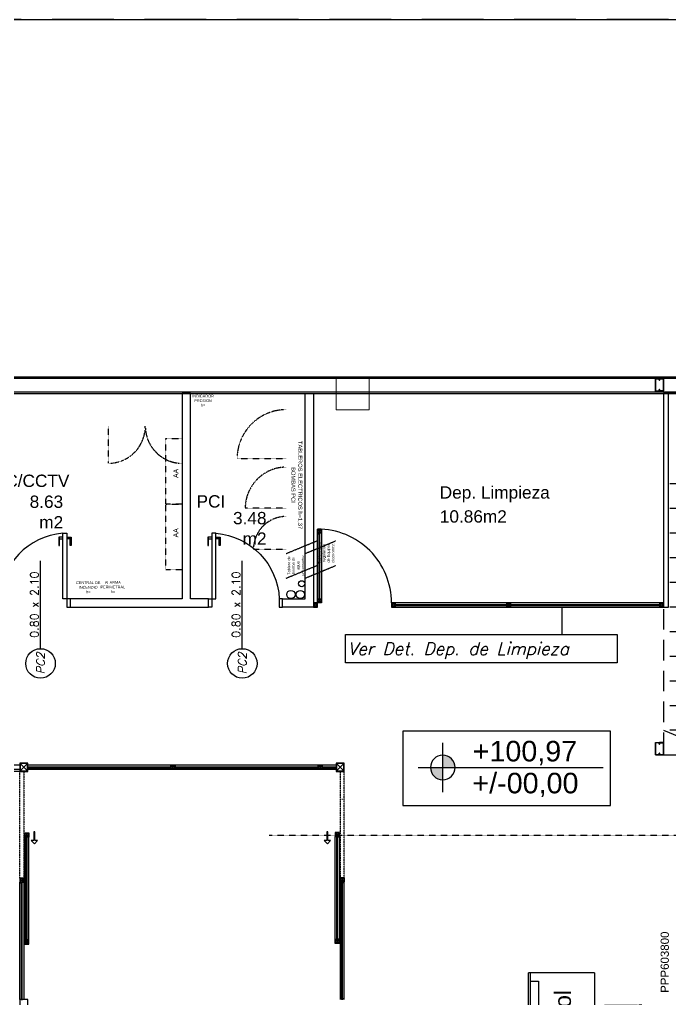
# Model space of a CAD drawing. Header units: millimetres. Extents: x 2698011 to 2856548, y 1019778 to 1210064.
# Drawn here: x 2751756 to 2759676, y 1165436 to 1177361 of the extents above; entities that cross this region are included whole.
import ezdxf
from ezdxf.enums import TextEntityAlignment as Align

# ---------------------------------------------------------------- set-up
doc = ezdxf.new("R2010")
doc.units = ezdxf.units.MM
doc.set_wipeout_variables(frame=1)
for name, pattern in [('CONTINUA', [0]), ('DASHED2', [9.525, 6.35, -3.175]), ('HIDDEN', [0.375, 0.25, -0.125]), ('HIDDEN2', [4.7625, 3.175, -1.5875])]:
    doc.linetypes.add(name, pattern=pattern)
for name, color, linetype in [('.cota', 9, 'Continuous'), ('.REVOQUE', 9, 'Continuous'), ('1- MUROS', 9, 'Continuous'), ('A-Aberturas', 9, 'Continuous'), ('ABERTURA', 9, 'CONTINUA'), ('AREA', 9, 'Continuous'), ('Arq. Durlock', 9, 'Continuous'), ('Arq. Escalera', 9, 'Continuous'), ('Arq. Mamparas metálicas', 9, 'Continuous'), ('Arq. Mob. Móvil', 9, 'Continuous'), ('Arq. Niveles', 9, 'Continuous'), ('COSTAN-CAM-LAT NUM', 6, 'Continuous'), ('cotas', 9, 'Continuous'), ('EQUIPO_MADERA', 9, 'Continuous'), ('GRADIL', 9, 'Continuous'), ('LOTES', 9, 'Continuous'), ('M-Mampara', 9, 'CONTINUA'), ('MAMP CHAPA 0.06', 9, 'Continuous'), ('Mampostería', 9, 'Continuous'), ('MOVILIARIO MOVIL', 9, 'Continuous'), ('nombre de locales', 9, 'Continuous'), ('nombre de locales-m2', 9, 'Continuous'), ('nomenclatura de aberturas', 9, 'Continuous'), ('piso', 9, 'Continuous'), ('Referencia', 9, 'HIDDEN'), ('RIELERA', 9, 'DASHED2'), ('TEXTO areas', 9, 'Continuous'), ('Textos', 9, 'Continuous')]:
    doc.layers.add(name, color=color, linetype=linetype)
doc.layers.add('PILAR_REF', color=9, linetype='Continuous', lineweight=0)
doc.layers.get('MOVILIARIO MOVIL').off()
doc.styles.add('_ROMANS', font='ROMANS.SHX')
doc.styles.add('_Romans Obl', font='ROMANS.SHX', dxfattribs={"oblique": 15})
doc.styles.add('arial', font='arial.ttf')
doc.styles.add('costan', font='arial.ttf')
doc.styles.add('Estilo1', font='simplex.shx', dxfattribs={"height": 0.15})
doc.styles.get("Standard").update_dxf_attribs({"font": 'arial.ttf'})

# ---------------------------------------------------------------- blocks, each defined once
blk = doc.blocks.new('A$C1FB93DB3')
at = {"layer": 'LOTES', "linetype": 'HIDDEN', "ltscale": 3}
blk.add_line((-9.024, -10.843), (-18.15, -104.575), dxfattribs=at)
at = {"layer": 'LOTES', "ltscale": 3}
blk.add_line((-5.115, -15.585), (-13.398, -100.667), dxfattribs=at)
blk = doc.blocks.new('escalera')
at = {"layer": 'Arq. Escalera', "linetype": 'HIDDEN'}
for p, q in [((7.147, 4.829), (8.597, 4.829)), ((8.597, 4.829), (10.047, 4.829)), ((7.147, 4.529), (8.597, 4.529)), ((8.597, 4.529), (10.047, 4.529)), ((7.147, 4.229), (8.597, 4.229)), ((8.597, 4.229), (10.047, 4.229)), ((7.147, 3.929), (8.597, 3.929)), ((8.597, 3.929), (10.047, 3.929)), ((7.147, 3.629), (8.597, 3.629)), ((8.597, 3.629), (10.047, 3.629)), ((7.147, 3.329), (8.597, 3.329)), ((8.597, 3.329), (10.047, 3.329)), ((7.147, 3.029), (8.597, 3.029)), ((8.597, 3.029), (10.047, 3.029)), ((8.597, 2.729), (10.047, 2.729)), ((8.597, 2.429), (10.047, 2.429)), ((8.597, 2.129), (10.047, 2.129)), ((8.597, 1.829), (10.047, 1.829))]:
    blk.add_line(p, q, dxfattribs=at)
at = {"layer": 'Arq. Escalera'}
for p, q in [((7.147, 2.729), (8.597, 2.729)), ((7.147, 2.429), (8.597, 2.429)), ((7.147, 2.129), (8.597, 2.129)), ((7.147, 1.829), (8.597, 1.829))]:
    blk.add_line(p, q, dxfattribs=at)
at = {"layer": 'Arq. Escalera', "linetype": 'HIDDEN'}
for points in [[(7.147, 2.729), (7.147, 5.929), (10.047, 5.929), (10.047, 1.529)], [(8.597, 2.729), (8.597, 4.829)], [(10.047, 1.529), (8.597, 1.529)]]:
    blk.add_lwpolyline(points, dxfattribs=at)
at = {"layer": 'Arq. Escalera'}
for points in [[(7.147, 1.529), (7.147, 1.529), (7.147, 2.729)], [(8.597, 1.529), (8.597, 2.729)], [(8.597, 1.529), (7.147, 1.529)]]:
    blk.add_lwpolyline(points, dxfattribs=at)
blk.add_circle((7.872, 1.529), 0.0622, dxfattribs=at)
at = {"linetype": 'HIDDEN'}
blk.add_wipeout([(8.697, 1.529), (8.647, 1.529), (8.647, 4.879), (8.547, 4.879), (8.547, 1.529), (8.497, 1.529), (8.497, 4.929), (8.697, 4.929)], dxfattribs=at).translate(0, 0, 0).dxf.layer = 'Arq. Escalera'
at = {"layer": 'Arq. Escalera', "linetype": 'HIDDEN'}
blk.add_line((8.597, 5.929), (8.597, 1.529), dxfattribs=at)
at = {"layer": 'Arq. Escalera'}
for points in [[(7.872, 1.529), (7.872, 5.329), (9.322, 5.329), (9.322, 1.529)], [(10.047, 1.829), (9.322, 1.529), (8.647, 1.829)]]:
    blk.add_lwpolyline(points, dxfattribs=at)
blk = doc.blocks.new('ESCRITORIO')
at = {"layer": 'EQUIPO_MADERA'}
for p, q in [((0, -0.037), (0, 0)), ((0, 0), (0.5, 0)), ((0.5, 0), (0.5, -0.037)), ((0.5, -0.037), (0, -0.037)), ((0.5, -0.052), (0, -0.052)), ((0, -0.052), (0, -0.454)), ((0.5, -0.454), (0.5, -0.052)), ((0.5, -0.052), (0.5, -0.052)), ((0, -0.454), (0.008, -0.457)), ((0.008, -0.457), (0.016, -0.46)), ((0.016, -0.46), (0.024, -0.462)), ((0.024, -0.462), (0.031, -0.465)), ((0.031, -0.465), (0.039, -0.467)), ((0.039, -0.467), (0.047, -0.47)), ((0.047, -0.47), (0.055, -0.472)), ((0.055, -0.472), (0.063, -0.474)), ((0.063, -0.474), (0.07, -0.476)), ((0.07, -0.476), (0.078, -0.478)), ((0.422, -0.478), (0.43, -0.476)), ((0.43, -0.476), (0.438, -0.474)), ((0.438, -0.474), (0.445, -0.472)), ((0.445, -0.472), (0.453, -0.47)), ((0.453, -0.47), (0.461, -0.467)), ((0.461, -0.467), (0.469, -0.465)), ((0.469, -0.465), (0.477, -0.462)), ((0.477, -0.462), (0.484, -0.46)), ((0.484, -0.46), (0.492, -0.457)), ((0.492, -0.457), (0.5, -0.454)), ((0.893, -0.579), (-0.407, -0.579)), ((-0.407, -0.579), (-0.407, -1.38)), ((0.078, -0.478), (0.086, -0.48)), ((0.086, -0.48), (0.094, -0.482)), ((0.094, -0.482), (0.102, -0.484)), ((0.102, -0.484), (0.109, -0.485)), ((0.109, -0.485), (0.117, -0.487)), ((0.117, -0.487), (0.125, -0.488)), ((0.125, -0.488), (0.133, -0.49)), ((0.133, -0.49), (0.141, -0.491)), ((0.141, -0.491), (0.149, -0.492)), ((0.149, -0.492), (0.156, -0.493)), ((0.156, -0.493), (0.164, -0.494)), ((0.164, -0.494), (0.172, -0.495)), ((0.172, -0.495), (0.18, -0.496)), ((0.18, -0.496), (0.188, -0.497)), ((0.188, -0.497), (0.195, -0.498)), ((0.195, -0.498), (0.203, -0.498)), ((0.203, -0.498), (0.211, -0.499)), ((0.211, -0.499), (0.219, -0.499)), ((0.219, -0.499), (0.227, -0.499)), ((0.227, -0.499), (0.234, -0.5)), ((0.234, -0.5), (0.242, -0.5)), ((0.242, -0.5), (0.25, -0.5)), ((0.25, -0.5), (0.258, -0.5)), ((0.258, -0.5), (0.266, -0.5)), ((0.266, -0.5), (0.274, -0.499)), ((0.274, -0.499), (0.281, -0.499)), ((0.281, -0.499), (0.289, -0.499)), ((0.289, -0.499), (0.297, -0.498)), ((0.297, -0.498), (0.305, -0.498)), ((0.305, -0.498), (0.313, -0.497)), ((0.313, -0.497), (0.32, -0.496)), ((0.32, -0.496), (0.328, -0.495)), ((0.328, -0.495), (0.336, -0.494)), ((0.336, -0.494), (0.344, -0.493)), ((0.344, -0.493), (0.352, -0.492)), ((0.352, -0.492), (0.359, -0.491)), ((0.359, -0.491), (0.367, -0.49)), ((0.367, -0.49), (0.375, -0.488)), ((0.375, -0.488), (0.383, -0.487)), ((0.383, -0.487), (0.391, -0.485)), ((0.391, -0.485), (0.399, -0.484)), ((0.399, -0.484), (0.406, -0.482)), ((0.406, -0.482), (0.414, -0.48)), ((0.414, -0.48), (0.422, -0.478)), ((0.893, -0.579), (0.893, -1.38)), ((0.793, -1.26), (-0.307, -1.26)), ((-0.307, -1.26), (-0.307, -1.36)), ((0.893, -1.36), (-0.407, -1.36)), ((-0.407, -1.36), (-0.407, -1.38)), ((-0.407, -1.38), (0.593, -1.38)), ((-0.407, -1.38), (0.893, -1.38)), ((-0.307, -1.36), (0.493, -1.36))]:
    blk.add_line(p, q, dxfattribs=at)
at = {"layer": 'EQUIPO_MADERA', "linetype": 'Continuous'}
blk.add_line((0.793, -1.36), (0.793, -1.26), dxfattribs=at)
blk = doc.blocks.new('A$C41334740')
at = {"linetype": 'ByBlock'}
for points, elevation in [([(0.01, 0.8), (0.05, 0.8), (0.05, 0.9), (0.05, 0.9), (0.05, 0.9), (0.01, 0.9)], 41.594), ([(0.91, 0.8), (0.87, 0.8), (0.87, 0.9), (0.87, 0.9), (0.87, 0.9), (0.91, 0.9)], 41.595), ([(0.05, 0.05), (0, 0.05), (0, 0.15), (0.01, 0.15), (0.01, 0.05)], 41.594), ([(0.1, 0.05), (0.15, 0.05), (0.15, 0.15), (0.14, 0.15), (0.14, 0.05)], 41.594), ([(0.01, 0.07), (0.05, 0.07)], 41.594), ([(0.14, 0.07), (0.1, 0.07)], 41.594)]:
    blk.add_lwpolyline(points, dxfattribs=dict(at, elevation=elevation))
at = {"linetype": 'ByBlock', "elevation": 41.594}
blk.add_lwpolyline([(0.05, 0), (0.05, 0.8), (0.1, 0.8), (0.1, 0)], close=True, dxfattribs=at)
at = {"linetype": 'ByBlock'}
blk.add_arc((0.033, 0.837, 41.595), 0.838, 274.6154, 357.4628, dxfattribs=at)
blk = doc.blocks.new('cot abert izq')
blk.add_line((0.359, 0), (2.501, 0))
blk.add_circle((0, 0), 0.359)
at = {"style": '_ROMANS'}
for tag, p in [('DIM', (1.43, 0.05)), ('ANT', (1.43, -0.25))]:
    blk.add_attdef(tag, text='', height=0.2, rotation=360, dxfattribs=at).set_placement(p, align=Align.CENTER)
at = {"style": '_Romans Obl', "oblique": 15}
blk.add_attdef('ABERTURA', text='', height=0.2, rotation=360, dxfattribs=at).set_placement((0, 0), align=Align.MIDDLE_CENTER)
blk = doc.blocks.new('NIVELLL')
at = {"layer": 'Arq. Niveles', "ltscale": 0.3}
h = blk.add_hatch(color=256, dxfattribs=at)
h.paths.add_polyline_path([(-1112.3983, -99.2756), (-1112.2983, -99.2756), (-1112.2983, -99.1756, 0.414214)])
h.paths.add_polyline_path([(-1112.1983, -99.2756), (-1112.2983, -99.2756), (-1112.2983, -99.3756, 0.414214)])
for p, q in [((-1112.2983, -99.0756), (-1112.2983, -99.4756)), ((-1112.4983, -99.2756), (-1110.9983, -99.2756))]:
    blk.add_line(p, q, dxfattribs=at)
blk.add_circle((-1112.2983, -99.2756), 0.1, dxfattribs=at)

msp = doc.modelspace()

# ---------------------------------------------------------------- hatches: boundary and pattern name
at = {"layer": 'cotas'}
h = msp.add_hatch(dxfattribs=at)
h.set_pattern_fill('_USER', color=256, scale=15, angle=232.7408738, style=0, pattern_type=0)
h.set_pattern_definition([(179.99887, (2751840.481, 1164620.103), (-0.000295, -15), [])])
h.paths.add_polyline_path([(2751837.521, 1168413.738), (2751847.524, 1168413.738)])
h.paths.add_polyline_path([(2751847.573, 1166162.269), (2751837.573, 1166162.268), (2751837.543, 1167417.268), (2751847.545, 1167417.269)])
h.paths.add_polyline_path([(2751847.567, 1166467.269), (2751837.565, 1166467.268)])
h.paths.add_polyline_path([(2751837.543, 1167432.267), (2751842.544, 1167437.269), (2751837.543, 1167442.27), (2751837.543, 1167442.424), (2751842.698, 1167437.269), (2751837.543, 1167432.113)])
h = msp.add_hatch(dxfattribs=at)
h.set_pattern_fill('_USER', color=256, scale=15, angle=232.7408738, style=0, pattern_type=0)
h.set_pattern_definition([(359.99887, (2755624.586, 1164614.162), (-0.000295, -15), [])])
h.paths.add_polyline_path([(2755627.57, 1168419.679), (2755617.568, 1168419.679)])
h.paths.add_polyline_path([(2755622.432, 1167443.209), (2755627.587, 1167438.054), (2755627.587, 1167448.365)])
h.paths.add_polyline_path([(2755617.586, 1167438.363), (2755622.432, 1167443.209), (2755617.586, 1167448.055)])
h.paths.add_polyline_path([(2755617.607, 1166168.209), (2755627.607, 1166168.21), (2755627.587, 1167423.21), (2755617.586, 1167423.209)])
h.paths.add_polyline_path([(2755617.601, 1166473.209), (2755627.604, 1166473.21)])
h = msp.add_hatch(dxfattribs=at)
h.set_pattern_fill('_USER', color=256, scale=15, angle=232.7408738, style=0, pattern_type=0)
h.set_pattern_definition([(359.99887, (2755684.575, 1164062.588), (-0.000295, -15), [])])
h.paths.add_polyline_path([(2755687.582, 1167868.107), (2755677.579, 1167868.107), (2755677.579, 1167873.107), (2755687.581, 1167873.107)])
h.paths.add_polyline_path([(2755687.589, 1167416.664), (2755677.587, 1167416.664), (2755677.587, 1167411.664), (2755687.589, 1167411.664)])
h.paths.add_polyline_path([(2755682.443, 1166891.638), (2755687.598, 1166886.482), (2755687.598, 1166896.793)])
h.paths.add_polyline_path([(2755677.597, 1166886.791), (2755682.443, 1166891.638), (2755677.597, 1166896.483)])
h.paths.add_polyline_path([(2755687.599, 1166871.638), (2755677.597, 1166871.637), (2755677.62, 1165438.41), (2755687.62, 1165438.41)])
h = msp.add_hatch(dxfattribs=at)
h.set_pattern_fill('_USER', color=256, scale=15, angle=232.7408738, style=0, pattern_type=0)
h.set_pattern_definition([(179.99887, (2751780.47, 1164068.531), (-0.000295, -15), [])])
h.paths.add_polyline_path([(2751777.551, 1166865.694), (2751787.554, 1166865.694), (2751787.554, 1166865.694), (2751777.551, 1166865.694)])
h.paths.add_polyline_path([(2751777.542, 1167410.721), (2751787.544, 1167410.721), (2751787.544, 1167405.721), (2751777.542, 1167405.721)])
h.paths.add_polyline_path([(2751782.709, 1166885.694), (2751777.554, 1166880.539), (2751777.553, 1166890.849)])
h.paths.add_polyline_path([(2751787.555, 1166880.848), (2751782.709, 1166885.694), (2751787.555, 1166890.54)])
h.paths.add_polyline_path([(2751777.554, 1166865.694), (2751787.555, 1166865.694), (2751787.588, 1165438.302), (2751777.588, 1165438.302)])
h = msp.add_hatch(dxfattribs=at)
h.set_pattern_fill('_USER', color=256, scale=15, angle=232.7408738, style=0, pattern_type=0)
h.set_pattern_definition([(179.99887, (2751840.39, 1161745.057), (-0.000295, -15), [])])
h.paths.add_polyline_path([(2751837.43, 1165538.746), (2751847.432, 1165538.746)])
h.paths.add_polyline_path([(2751847.482, 1163287.277), (2751837.482, 1163287.277), (2751837.452, 1164542.277), (2751847.453, 1164542.277)])
h.paths.add_polyline_path([(2751847.476, 1163592.277), (2751837.473, 1163592.277)])
h.paths.add_polyline_path([(2751837.452, 1164557.275), (2751842.453, 1164562.277), (2751837.452, 1164567.278), (2751837.452, 1164567.432), (2751842.607, 1164562.277), (2751837.452, 1164557.121)])
h = msp.add_hatch(dxfattribs=at)
h.set_pattern_fill('_USER', color=256, scale=15, angle=232.7408738, style=0, pattern_type=0)
h.set_pattern_definition([(359.99887, (2755624.495, 1161739.116), (-0.000295, -15), [])])
h.paths.add_polyline_path([(2755627.479, 1165544.687), (2755617.477, 1165544.687)])
h.paths.add_polyline_path([(2755622.341, 1164568.218), (2755627.496, 1164563.062), (2755627.496, 1164573.373)])
h.paths.add_polyline_path([(2755617.495, 1164563.371), (2755622.341, 1164568.218), (2755617.494, 1164573.064)])
h.paths.add_polyline_path([(2755617.516, 1163293.217), (2755627.516, 1163293.218), (2755627.496, 1164548.218), (2755617.495, 1164548.218)])
h.paths.add_polyline_path([(2755617.51, 1163598.218), (2755627.512, 1163598.218)])

# ---------------------------------------------------------------- linework, layer by layer
at = {"layer": '.cota'}
msp.add_lwpolyline([(2758354.115, 1170210.806), (2758354.114, 1169878.142)], dxfattribs=at)
msp.add_lwpolyline([(2755721.698, 1169878.142), (2759027.516, 1169878.142), (2759027.516, 1169532.762), (2755721.698, 1169532.762)], close=True, dxfattribs=at)
at = {"layer": '.REVOQUE'}
msp.add_lwpolyline([(2741975.849, 1172810.659), (2762493.242, 1172810.676), (2762493.082, 1173010.339), (2741825.849, 1173010.659), (2741825.849, 1170210.659), (2741975.849, 1170210.659)], close=True, dxfattribs=at)
at = {"layer": '1- MUROS'}
for points in [[(2754056.008, 1170210.659), (2754056.008, 1170310.659), (2753836.006, 1170310.659), (2753836.004, 1172810.669), (2753736.004, 1172810.669), (2753736.006, 1170310.659), (2752372.903, 1170310.659), (2752372.903, 1170210.659), (2754056.008, 1170210.659)], [(2755332.085, 1172810.659), (2755331.956, 1170210.806), (2754956.003, 1170210.677), (2754955.995, 1170310.677), (2755232.085, 1170310.792), (2755232.085, 1172810.659), (2755332.085, 1172810.659)]]:
    msp.add_lwpolyline(points, dxfattribs=at)
at = {"layer": 'ABERTURA', "linetype": 'ByBlock'}
for p, q in [((2751822.544, 1167457.268), (2751862.545, 1167417.269)), ((2751822.545, 1167417.268), (2751862.544, 1167457.269)), ((2755642.586, 1167423.21), (2755602.585, 1167463.209)), ((2755642.585, 1167463.21), (2755602.586, 1167423.209)), ((2751762.708, 1166905.694), (2751802.709, 1166865.695)), ((2751762.709, 1166865.694), (2751802.708, 1166905.695)), ((2755702.443, 1166911.638), (2755662.443, 1166871.637)), ((2755702.443, 1166871.638), (2755662.443, 1166911.637)), ((2751822.57, 1166154.768), (2751862.57, 1166114.769)), ((2751822.571, 1166114.768), (2751862.57, 1166154.769)), ((2755642.612, 1166120.71), (2755602.611, 1166160.709)), ((2755642.611, 1166160.71), (2755602.612, 1166120.709))]:
    msp.add_line(p, q, dxfattribs=at)
for points in [[(2751822.545, 1167417.268), (2751822.544, 1167457.268), (2751862.544, 1167457.269), (2751862.545, 1167417.269)], [(2755642.586, 1167423.21), (2755642.585, 1167463.21), (2755602.585, 1167463.209), (2755602.586, 1167423.209)], [(2751822.57, 1166154.768), (2751822.571, 1166114.768), (2751862.571, 1166114.769), (2751862.57, 1166154.769)], [(2755642.611, 1166160.71), (2755642.612, 1166120.71), (2755602.612, 1166120.709), (2755602.611, 1166160.709)]]:
    msp.add_lwpolyline(points, close=True, dxfattribs=at)
at = {"layer": 'Arq. Durlock'}
msp.add_line((2753836.006, 1170310.772), (2753836.004, 1172810.632), dxfattribs=at)
at = {"layer": 'Arq. Mamparas metálicas', "linetype": 'ByBlock'}
for p, q in [((2755387.084, 1171115.806), (2755427.084, 1171155.806)), ((2755387.084, 1171155.806), (2755427.084, 1171115.806)), ((2755376.8, 1170215.806), (2755336.8, 1170255.806)), ((2755376.799, 1170255.806), (2755336.8, 1170215.806)), ((2755387.112, 1170265.806), (2755427.112, 1170305.806)), ((2755387.112, 1170305.806), (2755427.112, 1170265.806)), ((2756326.8, 1170215.778), (2756286.8, 1170255.778)), ((2756326.799, 1170255.778), (2756286.8, 1170215.778)), ((2757727.837, 1170215.806), (2757687.837, 1170255.806)), ((2757727.837, 1170255.806), (2757687.837, 1170215.806)), ((2751852.588, 1168305.766), (2751762.586, 1168215.768)), ((2751852.586, 1168215.766), (2751762.588, 1168305.769)), ((2753642.755, 1168280.731), (2753602.754, 1168240.731)), ((2753642.754, 1168240.731), (2753602.755, 1168280.731)), ((2755432.921, 1168280.696), (2755392.92, 1168240.697)), ((2755432.92, 1168240.696), (2755392.921, 1168280.697)), ((2755702.588, 1168305.66), (2755612.586, 1168215.662)), ((2755702.586, 1168215.66), (2755612.588, 1168305.662)), ((2753650.254, 1168255.731), (2755385.42, 1168255.845)), ((2753650.255, 1168265.589), (2755385.42, 1168265.54))]:
    msp.add_line(p, q, dxfattribs=at)
at = {"layer": 'Arq. Mamparas metálicas'}
for p, q in [((2755381.957, 1170310.806), (2755381.985, 1171110.806)), ((2755401.95, 1170325.807), (2755401.992, 1171108.306)), ((2755411.95, 1170313.307), (2755411.984, 1171108.306)), ((2755431.988, 1171110.806), (2755431.957, 1170310.806)), ((2757682.993, 1170260.806), (2756331.956, 1170260.778)), ((2756331.956, 1170210.778), (2757682.993, 1170210.804)), ((2756334.456, 1170240.771), (2757680.493, 1170240.776)), ((2756346.956, 1170230.77), (2757680.493, 1170230.81)), ((2755607.588, 1168285.662), (2751857.587, 1168285.765)), ((2755607.587, 1168235.662), (2751857.586, 1168235.765)), ((2751860.087, 1168265.769), (2753595.254, 1168265.735)), ((2751860.087, 1168255.769), (2753595.254, 1168255.886)), ((2755440.421, 1168265.696), (2755605.087, 1168265.662)), ((2755440.421, 1168255.696), (2755592.587, 1168255.662)), ((2751837.57, 1166174.768), (2751837.545, 1167409.769)), ((2751847.57, 1166162.269), (2751847.545, 1167409.769)), ((2755617.61, 1166168.209), (2755617.586, 1167415.709)), ((2755627.61, 1166180.709), (2755627.586, 1167415.71)), ((2751757.567, 1165435.801), (2751757.556, 1166860.694)), ((2751757.863, 1166910.694), (2751807.554, 1166910.695)), ((2751787.561, 1165438.303), (2751787.552, 1166858.194)), ((2751807.557, 1166860.695), (2751807.566, 1165435.802)), ((2755707.288, 1166916.638), (2755657.596, 1166916.637)), ((2755657.596, 1166866.637), (2755657.605, 1165435.909)), ((2755677.611, 1165438.411), (2755677.6, 1166864.137)), ((2755687.611, 1165438.411), (2755687.601, 1166851.638)), ((2755707.605, 1165435.91), (2755707.597, 1166866.638)), ((2751777.561, 1165438.303), (2751777.553, 1166845.694))]:
    msp.add_line(p, q, dxfattribs=at)
for points in [[(2755381.927, 1171110.806), (2755381.927, 1171160.806), (2755431.927, 1171160.806), (2755431.927, 1171110.806)], [(2755387.084, 1171115.806), (2755387.084, 1171155.806), (2755427.084, 1171155.806), (2755427.084, 1171115.806)], [(2755387.084, 1171115.806), (2755387.084, 1171155.806), (2755427.084, 1171155.806), (2755427.084, 1171115.806)], [(2755381.956, 1170260.806), (2755381.956, 1170310.806), (2755431.956, 1170310.806), (2755431.956, 1170260.806)], [(2755381.956, 1170210.806), (2755381.956, 1170260.806), (2755331.956, 1170260.806), (2755331.956, 1170210.806)], [(2755376.799, 1170215.806), (2755376.799, 1170255.806), (2755336.799, 1170255.806), (2755336.799, 1170215.806)], [(2755376.8, 1170215.806), (2755376.8, 1170255.806), (2755336.8, 1170255.806), (2755336.8, 1170215.806)], [(2755387.112, 1170265.806), (2755387.112, 1170305.806), (2755427.112, 1170305.806), (2755427.112, 1170265.806)], [(2755387.112, 1170265.806), (2755387.112, 1170305.806), (2755427.112, 1170305.806), (2755427.112, 1170265.806)], [(2756331.956, 1170210.778), (2756331.956, 1170260.778), (2756281.956, 1170260.778), (2756281.956, 1170210.778)], [(2756326.799, 1170215.778), (2756326.799, 1170255.778), (2756286.799, 1170255.778), (2756286.799, 1170215.778)], [(2756326.8, 1170215.778), (2756326.8, 1170255.778), (2756286.8, 1170255.778), (2756286.8, 1170215.778)], [(2757732.993, 1170210.806), (2757732.993, 1170260.806), (2757682.993, 1170260.806), (2757682.993, 1170210.806)], [(2757727.837, 1170215.806), (2757727.837, 1170255.806), (2757687.837, 1170255.806), (2757687.837, 1170215.806)], [(2757727.837, 1170215.806), (2757727.837, 1170255.806), (2757687.837, 1170255.806), (2757687.837, 1170215.806)], [(2751857.586, 1168210.766), (2751857.588, 1168310.766), (2751757.588, 1168310.769), (2751757.586, 1168210.769)], [(2751852.586, 1168215.766), (2751852.588, 1168305.766), (2751762.588, 1168305.768), (2751762.586, 1168215.768)], [(2753647.754, 1168285.731), (2753647.753, 1168235.731), (2753597.753, 1168235.731), (2753597.754, 1168285.731)], [(2753647.755, 1168285.731), (2753647.754, 1168235.731), (2753597.754, 1168235.731), (2753597.755, 1168285.731)], [(2753642.754, 1168280.731), (2753642.754, 1168240.731), (2753602.754, 1168240.731), (2753602.754, 1168280.731)], [(2753642.755, 1168280.731), (2753642.754, 1168240.731), (2753602.754, 1168240.731), (2753602.755, 1168280.731)], [(2755437.921, 1168285.696), (2755437.92, 1168235.696), (2755387.92, 1168235.697), (2755387.921, 1168285.697)], [(2755437.921, 1168285.696), (2755437.92, 1168235.696), (2755387.92, 1168235.697), (2755387.921, 1168285.697)], [(2755432.921, 1168280.696), (2755432.92, 1168240.696), (2755392.92, 1168240.697), (2755392.921, 1168280.697)], [(2755432.921, 1168280.696), (2755432.92, 1168240.696), (2755392.92, 1168240.697), (2755392.921, 1168280.697)], [(2755707.586, 1168210.66), (2755707.588, 1168310.66), (2755607.588, 1168310.662), (2755607.586, 1168210.662)], [(2755702.586, 1168215.66), (2755702.588, 1168305.66), (2755612.588, 1168305.662), (2755612.586, 1168215.662)], [(2751817.545, 1167412.268), (2751817.544, 1167462.268), (2751867.544, 1167462.269), (2751867.545, 1167412.269)], [(2751817.545, 1167412.268), (2751817.544, 1167462.268), (2751867.544, 1167462.269), (2751867.545, 1167412.269)], [(2751822.545, 1167417.268), (2751822.544, 1167457.268), (2751862.544, 1167457.269), (2751862.545, 1167417.269)], [(2755647.586, 1167418.21), (2755647.585, 1167468.21), (2755597.585, 1167468.209), (2755597.586, 1167418.209)], [(2755647.586, 1167418.21), (2755647.585, 1167468.21), (2755597.585, 1167468.209), (2755597.586, 1167418.209)], [(2755642.586, 1167423.21), (2755642.585, 1167463.21), (2755602.585, 1167463.209), (2755602.586, 1167423.209)], [(2751757.552, 1166910.694), (2751757.553, 1166860.694), (2751807.553, 1166860.695), (2751807.552, 1166910.695)], [(2751762.708, 1166905.694), (2751762.709, 1166865.694), (2751802.709, 1166865.695), (2751802.708, 1166905.695)], [(2751762.709, 1166905.694), (2751762.709, 1166865.694), (2751802.709, 1166865.695), (2751802.709, 1166905.695)], [(2755707.599, 1166916.638), (2755707.6, 1166866.638), (2755657.6, 1166866.637), (2755657.599, 1166916.637)], [(2755702.442, 1166911.638), (2755702.443, 1166871.638), (2755662.443, 1166871.637), (2755662.442, 1166911.637)], [(2755702.443, 1166911.638), (2755702.443, 1166871.638), (2755662.443, 1166871.637), (2755662.443, 1166911.637)], [(2751817.57, 1166159.768), (2751817.571, 1166109.768), (2751867.571, 1166109.769), (2751867.57, 1166159.769)], [(2751817.57, 1166159.768), (2751817.57, 1166109.768), (2751867.57, 1166109.769), (2751867.57, 1166159.769)], [(2751822.57, 1166154.768), (2751822.57, 1166114.768), (2751862.57, 1166114.769), (2751862.57, 1166154.769)], [(2755647.611, 1166165.71), (2755647.612, 1166115.71), (2755597.612, 1166115.709), (2755597.611, 1166165.709)], [(2755647.611, 1166165.71), (2755647.612, 1166115.71), (2755597.612, 1166115.709), (2755597.611, 1166165.709)], [(2755642.611, 1166160.71), (2755642.612, 1166120.71), (2755602.612, 1166120.709), (2755602.611, 1166160.709)], [(2751857.534, 1165335.873), (2751857.537, 1165435.873), (2751757.537, 1165435.876), (2751757.534, 1165335.876)]]:
    msp.add_lwpolyline(points, close=True, dxfattribs=at)
at = {"layer": 'Arq. Mamparas metálicas', "linetype": 'ByBlock'}
for points in [[(2755414.482, 1171110.806), (2755414.482, 1171108.306), (2755401.982, 1171108.306), (2755401.982, 1171095.806), (2755399.482, 1171095.807), (2755399.482, 1171110.807), (2755414.482, 1171110.806)], [(2755414.454, 1170310.807), (2755414.454, 1170313.307), (2755401.954, 1170313.307), (2755401.954, 1170325.807), (2755399.454, 1170325.807), (2755399.454, 1170310.807), (2755414.454, 1170310.807)], [(2756331.956, 1170243.275), (2756334.456, 1170243.275), (2756334.456, 1170230.775), (2756346.956, 1170230.775), (2756346.956, 1170228.275), (2756331.956, 1170228.275), (2756331.956, 1170243.275)], [(2757682.993, 1170243.275), (2757680.493, 1170243.275), (2757680.493, 1170230.775), (2757667.993, 1170230.775), (2757667.993, 1170228.275), (2757682.993, 1170228.275), (2757682.993, 1170243.275)], [(2757732.993, 1170243.303), (2757735.493, 1170243.303), (2757735.493, 1170230.803), (2757747.993, 1170230.803), (2757747.993, 1170228.303), (2757732.993, 1170228.303), (2757732.993, 1170243.303)], [(2753597.754, 1168268.232), (2753595.254, 1168268.232), (2753595.254, 1168255.732), (2753582.754, 1168255.732), (2753582.754, 1168253.232), (2753597.754, 1168253.231), (2753597.754, 1168268.232)], [(2753647.755, 1168268.231), (2753650.255, 1168268.231), (2753650.254, 1168255.731), (2753662.754, 1168255.73), (2753662.754, 1168253.23), (2753647.754, 1168253.23), (2753647.755, 1168268.231)], [(2755387.92, 1168268.197), (2755385.42, 1168268.197), (2755385.42, 1168255.697), (2755372.92, 1168255.697), (2755372.92, 1168253.197), (2755387.92, 1168253.197), (2755387.92, 1168268.197)], [(2755437.921, 1168268.196), (2755440.421, 1168268.196), (2755440.421, 1168255.696), (2755452.921, 1168255.695), (2755452.921, 1168253.195), (2755437.921, 1168253.196), (2755437.921, 1168268.196)], [(2755607.587, 1168268.162), (2755605.087, 1168268.162), (2755605.087, 1168255.662), (2755592.587, 1168255.662), (2755592.587, 1168253.162), (2755607.587, 1168253.162), (2755607.587, 1168268.162)]]:
    msp.add_lwpolyline(points, dxfattribs=at)
at = {"layer": 'Arq. Mamparas metálicas'}
for points in [[(2751857.587, 1168268.266), (2751860.087, 1168268.266), (2751860.087, 1168255.766), (2751872.587, 1168255.766), (2751872.587, 1168253.266), (2751857.587, 1168253.266), (2751857.587, 1168268.266)], [(2751850.045, 1167412.269), (2751850.045, 1167409.769), (2751837.545, 1167409.769), (2751837.545, 1167397.269), (2751835.045, 1167397.269), (2751835.045, 1167412.269), (2751850.045, 1167412.269)], [(2755615.086, 1167418.209), (2755615.086, 1167415.709), (2755627.586, 1167415.71), (2755627.586, 1167403.21), (2755630.086, 1167403.21), (2755630.086, 1167418.21), (2755615.086, 1167418.209)], [(2751790.05, 1166860.694), (2751790.05, 1166858.194), (2751777.55, 1166858.194), (2751777.55, 1166845.694), (2751775.05, 1166845.694), (2751775.049, 1166860.694), (2751790.05, 1166860.694)], [(2755675.103, 1166866.637), (2755675.103, 1166864.137), (2755687.603, 1166864.138), (2755687.603, 1166851.638), (2755690.104, 1166851.638), (2755690.103, 1166866.638), (2755675.103, 1166866.637)], [(2751850.07, 1166159.769), (2751850.07, 1166162.269), (2751837.57, 1166162.268), (2751837.569, 1166174.768), (2751835.069, 1166174.768), (2751835.069, 1166159.768), (2751850.07, 1166159.769)], [(2755615.111, 1166165.709), (2755615.11, 1166168.209), (2755627.61, 1166168.209), (2755627.61, 1166180.709), (2755630.111, 1166180.71), (2755630.111, 1166165.71), (2755615.111, 1166165.709)], [(2751790.059, 1165435.802), (2751790.059, 1165438.302), (2751777.559, 1165438.302), (2751777.559, 1165450.802), (2751775.059, 1165450.801), (2751775.059, 1165435.801), (2751790.059, 1165435.802)], [(2755675.113, 1165435.91), (2755675.113, 1165438.41), (2755687.613, 1165438.41), (2755687.612, 1165450.91), (2755690.113, 1165450.91), (2755690.113, 1165435.91), (2755675.113, 1165435.91)]]:
    msp.add_lwpolyline(points, dxfattribs=at)
at = {"layer": 'Arq. Mamparas metálicas', "extrusion": (6.5252e-07, 9.11281e-08, 1), "elevation": -0.26}
msp.add_lwpolyline([(2751817.545, 1167412.268), (2751817.569, 1166159.768), (2751867.57, 1166159.769), (2751867.545, 1167412.269)], close=True, dxfattribs=at)
at = {"layer": 'Arq. Mamparas metálicas', "extrusion": (-6.52523e-07, 9.11025e-08, 1), "elevation": 0.686}
msp.add_lwpolyline([(2755647.586, 1167418.21), (2755647.611, 1166165.71), (2755597.611, 1166165.709), (2755597.586, 1167418.209)], close=True, dxfattribs=at)
at = {"layer": 'Arq. Mamparas metálicas'}
msp.add_arc((2755381.956, 1170260.806), 900, 359.9981992, 90.0018008, dxfattribs=at)
at = {"layer": 'Arq. Mob. Móvil', "linetype": 'DASHED2', "ltscale": 0.02}
msp.add_line((2755607.587, 1168235.66), (2751857.589, 1168235.765), dxfattribs=at)
at = {"layer": 'Arq. Mob. Móvil'}
for centre, radius in [((2755189.831, 1170494.457, 0), 37.5), ((2755057.757, 1170364.113, 0), 50), ((2755172.767, 1170364.113, 0), 50)]:
    msp.add_circle(centre, radius, dxfattribs=at)
at = {"layer": 'Arq. Niveles', "ltscale": 0.3}
msp.add_lwpolyline([(2758946.435, 1168698.759), (2756420.89, 1168698.758), (2756420.89, 1167797.57), (2758946.435, 1167797.571)], close=True, dxfattribs=at)
at = {"layer": 'GRADIL'}
for p, q in [((2751757.588, 1168285.663), (2748453.135, 1168285.55)), ((2751757.588, 1168235.663), (2748453.135, 1168235.55))]:
    msp.add_line(p, q, dxfattribs=at)
at = {"layer": 'M-Mampara', "linetype": 'HIDDEN2'}
for p, q in [((2751757.555, 1166910.694), (2751757.529, 1168210.694)), ((2751807.527, 1168210.695), (2751807.552, 1166910.695)), ((2755657.573, 1168210.757), (2755657.598, 1166916.637)), ((2755707.596, 1166916.638), (2755707.571, 1168216.638))]:
    msp.add_line(p, q, dxfattribs=at)
at = {"layer": 'Mampostería'}
msp.add_lwpolyline([(2741955.849, 1172830.659), (2762493.146, 1172830.676), (2762493.018, 1172990.34), (2741845.849, 1172990.659), (2741845.849, 1170230.659), (2741955.849, 1170230.659)], close=True, dxfattribs=at)
at = {"layer": 'PILAR_REF'}
msp.add_lwpolyline([(2755610.67, 1173010.659), (2756010.672, 1173010.659), (2756010.672, 1172610.659), (2755610.67, 1172610.659)], close=True, dxfattribs=at)
at = {"layer": 'piso'}
msp.add_line((2751757.588, 1168210.69), (2742225.849, 1168210.69), dxfattribs=at)
at = {"layer": 'Referencia', "ltscale": 0.5}
for p, q in [((2752836.004, 1172410.813), (2752836.004, 1171960.813)), ((2753736.004, 1172313.211), (2753736.004, 1171863.211)), ((2755001.991, 1172013.208), (2754401.991, 1172013.208)), ((2755001.991, 1171413.208), (2754501.991, 1171413.208)), ((2755001.991, 1170913.208), (2754601.991, 1170913.208)), ((2755001.991, 1170863.208), (2755373.907, 1171017.205)), ((2755231.991, 1170863.208), (2755603.907, 1171017.205)), ((2755001.991, 1170563.208), (2755373.907, 1170717.205)), ((2755231.991, 1170563.208), (2755603.907, 1170717.205))]:
    msp.add_line(p, q, dxfattribs=at)
at = {"layer": 'Referencia', "ltscale": 0.5, "elevation": 0}
for points in [[(2753536.005, 1172261.99), (2753736.005, 1172261.99), (2753736.005, 1171461.99), (2753536.005, 1171461.99), (2753536.005, 1172261.99)], [(2753536.005, 1171461.99), (2753736.005, 1171461.99), (2753736.005, 1170661.99), (2753536.005, 1170661.99), (2753536.005, 1171461.99)]]:
    msp.add_lwpolyline(points, dxfattribs=at)
at = {"layer": 'Referencia', "ltscale": 0.5}
for centre, radius, start, end in [((2755001.991, 1172013.208), 600, 90, 180), ((2752836.004, 1172410.813), 450, 270, 0), ((2753736.004, 1172410.813), 450, 180, 270), ((2755001.991, 1171413.208), 500, 90, 180), ((2755001.991, 1170913.208), 400, 90, 180)]:
    msp.add_arc(centre, radius, start, end, dxfattribs=at)
at = {"layer": 'RIELERA', "linetype": 'HIDDEN', "ltscale": 0.5}
msp.add_lwpolyline([(2760198.842, 1167430.355), (2754793.158, 1167430.355)], dxfattribs=at)
at = {"layer": 'TEXTO areas'}
for points in [[(2751941.762, 1167473.313), (2751929.767, 1167473.313), (2751929.767, 1167368.776), (2751897.285, 1167368.776), (2751935.765, 1167330.297), (2751974.244, 1167368.776), (2751941.762, 1167368.776), (2751941.762, 1167473.313)], [(2755508.734, 1167473.389), (2755496.739, 1167473.389), (2755496.739, 1167368.852), (2755464.257, 1167368.852), (2755502.736, 1167330.373), (2755541.216, 1167368.852), (2755508.734, 1167368.852), (2755508.734, 1167473.389)]]:
    msp.add_lwpolyline(points, dxfattribs=at)

# ---------------------------------------------------------------- block references
at = {"xscale": 1000, "yscale": 1000, "zscale": 1000, "rotation": 275.5607761118083}
msp.add_blockref('A$C1FB93DB3', (2843317.747, 1169430.057), dxfattribs=at)
at = {"layer": 'A-Aberturas', "extrusion": (0, 0, -1)}
for p, xscale, yscale, zscale, rotation in [((-2752382.919, 1171110.659, 41594.39), -999.9999999999999, 1000, -999.9999999999999, 180.001140606998), ((-2754045.99, 1171110.659, 41594.39), 999.9999999999999, 999.9999999999999, -1000, 179.998859393002)]:
    msp.add_blockref('A$C41334740', p, dxfattribs=dict(at, xscale=xscale, yscale=yscale, zscale=zscale, rotation=rotation))
at = {"layer": 'Arq. Niveles', "xscale": -1499.999999999998, "yscale": 1499.999999999998, "zscale": 1499.999999999998, "rotation": 179.9999910984708}
msp.add_blockref('NIVELLL', (4425353.33, 1019344.394), dxfattribs=at)
at = {"layer": 'MOVILIARIO MOVIL', "linetype": 'ByBlock', "extrusion": (-6.52519e-07, -9.11305e-08, 1), "xscale": -1000, "yscale": 1000, "zscale": 1000, "rotation": 270.0013285940929}
msp.add_blockref('ESCRITORIO', (2759329.553, 1164866.22, 0.474), dxfattribs=at)
at = {"layer": 'nomenclatura de aberturas'}
ref = msp.add_blockref('cot abert izq', (2752011.275, 1169524.872), dxfattribs=dict(at, xscale=500.0000000000088, yscale=500.0000000000088, zscale=500.0000000000088, rotation=90.00001073071637))
ref.add_attrib('ABERTURA', 'PC2', dxfattribs={"layer": '0', "color": 2, "height": 100, "rotation": 90.0000107, "style": '_Romans Obl', "oblique": 15}).set_placement((2752011.275, 1169524.872, 0), align=Align.MIDDLE_CENTER)
ref.add_attrib('DIM', '0.80 x 2.10', dxfattribs={"layer": '0', "color": 2, "height": 100, "rotation": 90.0000107, "style": '_ROMANS'}).set_placement((2751986.275, 1170240, 0), align=Align.CENTER)
ref = msp.add_blockref('cot abert izq', (2754466.009, 1169524.872), dxfattribs=dict(at, xscale=500.0000000000088, yscale=500.0000000000088, zscale=500.0000000000088, rotation=90.00001073071637))
ref.add_attrib('ABERTURA', 'PC2', dxfattribs={"layer": '0', "color": 2, "height": 100, "rotation": 90.0000107, "style": '_Romans Obl', "oblique": 15}).set_placement((2754466.009, 1169524.872, 0), align=Align.MIDDLE_CENTER)
ref.add_attrib('DIM', '0.80 x 2.10', dxfattribs={"layer": '0', "color": 2, "height": 100, "rotation": 90.0000107, "style": '_ROMANS'}).set_placement((2754441.009, 1170240, 0), align=Align.CENTER)

# ---------------------------------------------------------------- texts
at = {"layer": '.cota', "style": '_Romans Obl', "oblique": 15}
msp.add_text('Ver Det. Dep. de Limpieza', height=151.33426, rotation=359.9999911, dxfattribs=at).set_placement((2755748.122, 1169628.267))
at = {"layer": 'Arq. Niveles', "char_height": 250, "width": 1800, "attachment_point": 3, "rotation": 0.0000089, "style": 'Estilo1'}
for s, insert in [('{\\fArial|b0|i0|c0|p34;+100,97}', (2758541.761, 1168582.163, -6651.597)), ('{\\fArial|b0|i0|c0|p34;+/-00,00}', (2758557.907, 1168193.731, -6651.597))]:
    msp.add_mtext(s, dxfattribs=dict(at, insert=insert))
at = {"layer": 'COSTAN-CAM-LAT NUM', "insert": (2759607.721, 1165888.515), "char_height": 100, "attachment_point": 5, "rotation": 89.9999873, "style": 'costan'}
msp.add_mtext('PPP603800', dxfattribs=at)
at = {"layer": 'nombre de locales'}
for s, p in [('TIC/CCTV', (2751396.147, 1171672.594)), ('Dep. Limpieza', (2756869.065, 1171530.985, 0)), ('PCI', (2753909.693, 1171422.252))]:
    msp.add_text(s, height=150, dxfattribs=at).set_placement(p)
at = {"layer": 'nombre de locales-m2', "char_height": 150, "attachment_point": 3}
for s, insert in [('8.63 m2', (2752286.691, 1171568.085)), ('10.86m2', (2757685.683, 1171388.755)), ('3.48 m2', (2754761.45, 1171368.602))]:
    msp.add_mtext_dynamic_manual_height_columns(s, width=3.02025, gutter_width=12.5, heights=[0], dxfattribs=dict(at, insert=insert))
at = {"layer": 'Textos', "char_height": 33.6, "style": 'arial'}
for s, insert, attachment_point in [('INDICADOR \\PPRESION\\Ph=', (2753988.658, 1172795.055, 0), 2), ('CENTRAL DE\\PINCENDIO\\Ph=', (2752590.821, 1170524.964, 0), 2), ('ALARMA \\PPERIMETRAL\\Ph=', (2752890.821, 1170381.677, 0), 8)]:
    msp.add_mtext(s, dxfattribs=dict(at, insert=insert, attachment_point=attachment_point))
at = {"layer": 'Textos', "style": 'arial'}
for s, insert, char_height, attachment_point, rotation in [('TABLEROS ELECTRICOS h=1,37\\PBOMBAS PCI', (2755062.342, 1171696.146, 42357.891), 50, 8, 270), ('AA', (2753687.948, 1171837.643, -27497.929), 60, 8, 90), ('AA', (2753687.948, 1171114.104, -27497.929), 60, 8, 90), ('Tablero para \\Pregulacion\\Pde Equipos \\Pelectromec.', (2755588.149, 1170869.857, 0.02), 33.6, 8, 90), ('Tablero de \\Pbomba de \\Pagua\\Pp/ consumo', (2755015.412, 1170715.859, 0), 33.6, 2, 90)]:
    msp.add_mtext(s, dxfattribs=dict(at, insert=insert, char_height=char_height, attachment_point=attachment_point, rotation=rotation))
at = {"layer": 'Textos', "insert": (2758265.822, 1165550.378, -41594.755), "char_height": 200, "attachment_point": 3, "rotation": 90.0013286, "style": 'arial'}
msp.add_mtext_dynamic_manual_height_columns('Control', width=0.8924, gutter_width=12.5, heights=[0], dxfattribs=at)

# ---------------------------------------------------------------- next in the draw order: block references
at = {"layer": 'AREA', "xscale": -1000, "yscale": 1000, "zscale": 1000}
msp.add_blockref('escalera', (2769640.035, 1166881.733), dxfattribs=at)

# ---------------------------------------------------------------- next in the draw order: linework, layer by layer
for points in [[(2759540.31, 1172860.385), (2759543.31, 1172860.385), (2759543.31, 1172840.385), (2759493.31, 1172840.385), (2759493.31, 1172990.385), (2759543.31, 1172990.385), (2759543.31, 1172970.385), (2759540.31, 1172970.385), (2759540.31, 1172987.385), (2759496.31, 1172987.385), (2759496.31, 1172843.385), (2759540.31, 1172843.385), (2759540.31, 1172860.385), (2759543.31, 1172860.385)], [(2759546.31, 1172860.385), (2759543.31, 1172860.385), (2759543.31, 1172840.385), (2759593.31, 1172840.385), (2759593.31, 1172990.385), (2759543.31, 1172990.385), (2759543.31, 1172970.385), (2759546.31, 1172970.385), (2759546.31, 1172987.385), (2759590.31, 1172987.385), (2759590.31, 1172843.385), (2759546.31, 1172843.385), (2759546.31, 1172860.385), (2759543.31, 1172860.385)], [(2759540.242, 1168430.731), (2759543.242, 1168430.731), (2759543.242, 1168410.731), (2759493.242, 1168410.731), (2759493.242, 1168560.731), (2759543.242, 1168560.731), (2759543.242, 1168540.731), (2759540.242, 1168540.731), (2759540.242, 1168557.731), (2759496.242, 1168557.731), (2759496.242, 1168413.731), (2759540.242, 1168413.731), (2759540.242, 1168430.731), (2759543.242, 1168430.731)], [(2759546.242, 1168430.731), (2759543.242, 1168430.731), (2759543.242, 1168410.731), (2759593.242, 1168410.731), (2759593.242, 1168560.731), (2759543.242, 1168560.731), (2759543.242, 1168540.731), (2759546.242, 1168540.731), (2759546.242, 1168557.731), (2759590.242, 1168557.731), (2759590.242, 1168413.731), (2759546.242, 1168413.731), (2759546.242, 1168430.731), (2759543.242, 1168430.731)]]:
    msp.add_lwpolyline(points)
at = {"layer": 'Arq. Mamparas metálicas'}
for p, q in [((2759543.288, 1170260.811), (2757732.993, 1170260.806)), ((2757732.993, 1170210.806), (2759543.288, 1170210.809)), ((2757735.493, 1170240.799), (2759540.788, 1170240.78)), ((2757747.993, 1170230.799), (2759540.788, 1170230.815))]:
    msp.add_line(p, q, dxfattribs=at)
at = {"layer": 'Arq. Mamparas metálicas', "linetype": 'ByBlock'}
for p, q in [((2759588.132, 1170215.811), (2759548.132, 1170255.811)), ((2759588.132, 1170255.811), (2759548.132, 1170215.811))]:
    msp.add_line(p, q, dxfattribs=at)
msp.add_lwpolyline([(2759543.288, 1170243.279), (2759540.788, 1170243.279), (2759540.788, 1170230.779), (2759528.288, 1170230.779), (2759528.288, 1170228.279), (2759543.288, 1170228.279), (2759543.288, 1170243.279)], dxfattribs=at)
at = {"layer": 'Arq. Mamparas metálicas'}
for points in [[(2759593.288, 1170210.811), (2759593.288, 1170260.811), (2759543.288, 1170260.811), (2759543.288, 1170210.811)], [(2759588.132, 1170215.811), (2759588.132, 1170255.811), (2759548.132, 1170255.811), (2759548.132, 1170215.811)], [(2759588.132, 1170215.811), (2759588.132, 1170255.811), (2759548.132, 1170255.811), (2759548.132, 1170215.811)]]:
    msp.add_lwpolyline(points, close=True, dxfattribs=at)
at = {"layer": 'MAMP CHAPA 0.06'}
msp.add_lwpolyline([(2759593.421, 1172810.73), (2759593.285, 1170210.731), (2759653.285, 1170210.731), (2759653.349, 1172810.728), (2759593.421, 1172810.659)], dxfattribs=at)
at = {"layer": 'piso'}
msp.add_lwpolyline([(2737475.849, 1169210.659), (2737475.849, 1177360.659), (2831651.799, 1177360.659), (2831688.902, 1158882.314), (2830690.92, 1157876.284), (2830857.858, 1074736.738), (2831859.872, 1073734.724, -0.475176929), (2823806.113, 1068470.262, -0.006909903)], format="xyb", dxfattribs=at)
msp.add_lwpolyline([(2741825.849, 1173010.659), (2827310.525, 1173010.659), (2827513.494, 1071926.241), (2741825.849, 1096710.659), (2741825.849, 1173010.659)], dxfattribs=at)

doc.saveas('drawing.dxf')
